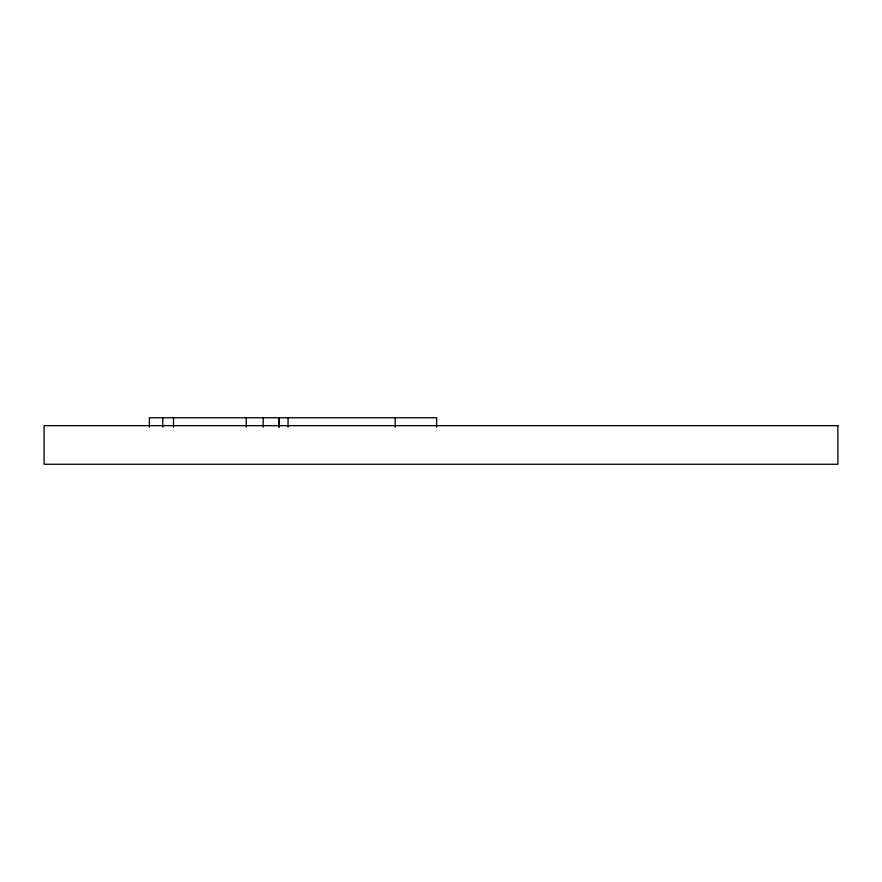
<?xml version="1.0" encoding="UTF-8"?>
<svg xmlns="http://www.w3.org/2000/svg" width="882" height="882" viewBox="0 0 882 882"><rect width="100%" height="100%" fill="white"/><g stroke="black" fill="none" stroke-linecap="round" stroke-linejoin="round"><path stroke-width="1.32" d="M436.612 427.075L436.612 417.748L149.356 417.748L149.356 427.075M395.18 417.748L395.18 427.075M288.061 417.748L288.061 427.075M279.109 417.748L279.109 427.075M278.789 417.748L278.789 427.075M263.211 417.748L263.211 427.075M246.243 417.748L246.243 427.075M173.5 417.748L173.5 427.075M162.762 417.748L162.762 427.075M837.9 425.653L44.1 425.653L44.1 464.252L837.9 464.252L837.878 425.653"/></g></svg>
